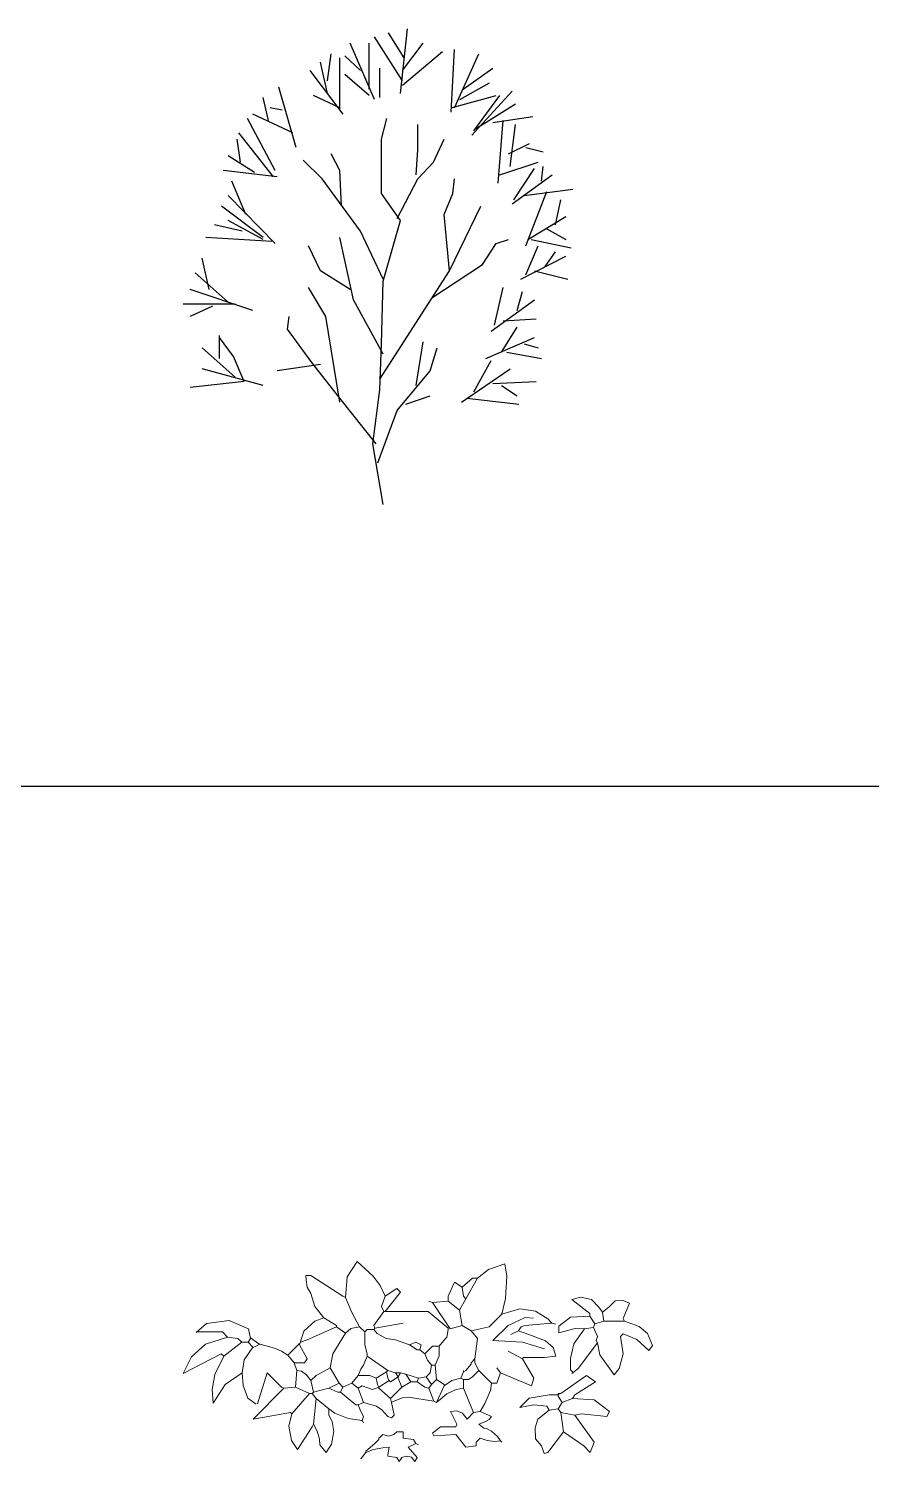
# Model space of a CAD drawing. Header units: millimetres. Extents: x 284148 to 331264, y 78716 to 101523.
# Drawn here: x 318891 to 322635, y 89466 to 95836 of the extents above; entities that cross this region are included whole.
import ezdxf

# ---------------------------------------------------------------- set-up
doc = ezdxf.new("R2010")
doc.units = ezdxf.units.MM
doc.layers.add('www.cad-blocks.net', color=7, linetype='Continuous')
doc.styles.get("Standard").update_dxf_attribs({"font": 'arial.ttf'})

# ---------------------------------------------------------------- blocks, each defined once
blk = doc.blocks.new('A$C79194B9B')
for points in [[(3866, 7312), (3990, 8462)], [(3402, 7200), (2969, 8203)], [(3309, 7386), (3309, 8203)], [(3897, 7535), (3402, 8314)], [(3928, 7943), (3649, 8388)], [(3897, 7720), (4268, 8203)], [(2567, 7535), (2629, 8017)], [(2784, 7015), (2784, 7943)], [(3155, 7720), (2876, 7980)], [(3897, 7460), (4608, 8054)], [(4763, 6978), (4825, 8092)], [(4825, 7052), (5258, 8017)], [(2845, 6941), (2258, 7720)], [(2567, 7312), (2443, 7868)], [(3309, 7275), (2876, 7646)], [(3495, 7238), (3495, 7757)], [(4980, 7386), (5505, 7757)], [(2010, 6347), (1701, 7423)], [(4918, 7200), (5444, 7497)], [(1516, 6830), (1423, 7238)], [(2784, 7052), (2320, 7275)], [(4763, 7052), (5567, 7275)], [(5134, 6570), (5846, 7349)], [(5165, 6644), (5629, 7275)], [(1948, 6607), (1237, 6941)], [(1763, 7015), (1546, 7052)], [(5196, 6681), (5907, 7127)], [(5505, 6792), (6216, 6903)], [(1639, 5938), (1144, 6867)], [(3557, 0), (3371, 1077), (3495, 2042), (3526, 2858), (3557, 3972), (3866, 5048), (3526, 5530), (3526, 6495), (3619, 6867)], [(4145, 5865), (4175, 6310), (4175, 6755)], [(5598, 5716), (5691, 6830)], [(5814, 6013), (5907, 6755)], [(1021, 6087), (959, 6495)], [(1608, 5827), (990, 6607)], [(3804, 5085), (4175, 5790), (4453, 6087), (4639, 6495)], [(5784, 6235), (6154, 6421)], [(1268, 5902), (804, 6198)], [(3557, 4009), (3155, 4862), (2474, 5790), (2134, 6124)], [(2814, 5308), (2784, 5938), (2629, 6235)], [(6093, 6347), (6402, 6273)], [(1670, 5827), (711, 5938)], [(5629, 5865), (6309, 6087)], [(5846, 5345), (6557, 5865)], [(5876, 5419), (6248, 5976)], [(6371, 5753), (6402, 6013)], [(1114, 5159), (866, 5753)], [(4732, 4157), (4639, 5159), (4794, 5530), (4825, 5790)], [(1639, 4640), (804, 5493)], [(6062, 5493), (6928, 5605)], [(6093, 4603), (6464, 5568)], [(6619, 4973), (6711, 5419)], [(1423, 4751), (681, 5308)], [(3495, 2227), (4732, 4157), (5289, 5308)], [(6124, 4714), (6804, 5122)], [(1052, 4862), (557, 4973)], [(1423, 4714), (804, 5048)], [(6464, 4900), (6804, 4714)], [(1578, 4677), (402, 4751)], [(2969, 3823), (2443, 4157), (2227, 4603)], [(3557, 2673), (3031, 3638), (2784, 4751)], [(4423, 3675), (5320, 4268), (5567, 4640), (5784, 4714)], [(6093, 4083), (6309, 4603)], [(6186, 4714), (6897, 4565)], [(464, 3823), (340, 4380)], [(6000, 4009), (6804, 4417)], [(6433, 4232), (6619, 4492)], [(804, 3600), (217, 4120)], [(6248, 4157), (6835, 4009)], [(1237, 3452), (124, 3823)], [(2784, 1819), (2536, 3341), (2227, 3860)], [(5536, 3192), (5691, 3860)], [(5474, 3081), (6248, 3638)], [(5938, 3452), (6031, 3786)], [(928, 3563), (309, 3563), (0, 3563)], [(526, 3527), (124, 3341)], [(3433, 1077), (2784, 1893), (2289, 2524), (1856, 3118), (1887, 3341)], [(5660, 2710), (5938, 3155)], [(5691, 3267), (6278, 3303)], [(649, 2598), (649, 3007)], [(1083, 2190), (1083, 2190), (897, 2635), (649, 2970)], [(4145, 2116), (4268, 2895)], [(5382, 2598), (6248, 2970)], [(6062, 2858), (6309, 2784)], [(928, 2265), (340, 2784)], [(3464, 743), (3804, 1671), (4392, 2376), (4515, 2784)], [(5165, 2005), (5474, 2562)], [(5752, 2710), (6371, 2598)], [(1423, 2116), (340, 2413)], [(2443, 2487), (1918, 2413), (1670, 2376)], [(4949, 1819), (5814, 2413)], [(1083, 2190), (124, 2079)], [(5505, 2153), (6278, 2190)], [(5660, 2116), (5938, 1930)], [(3959, 1782), (4392, 1930)], [(5041, 1893), (5969, 1782)]]:
    blk.add_lwpolyline(points)
at = {"width": 0.8, "flags": 9}
for tag in ['YSIZE', 'XSIZE']:
    blk.add_attdef(tag, (3557, 0), '', height=0.8, dxfattribs=at)
blk = doc.blocks.new('A$C369D164B')
at = {"xscale": 0.25, "yscale": 0.25, "zscale": 0.25}
blk.add_blockref('A$C79194B9B', (0, -0.1), dxfattribs=at)
blk = doc.blocks.new('A$C442149DB')
at = {"lineweight": 0}
for p, q in [((729.5, 820.3), (773.9, 888.8)), ((773.9, 888.8), (844.5, 823.1)), ((1307.4, 814.8), (1357, 853.2)), ((1357, 853.2), (1430.2, 877.8)), ((1430.2, 877.8), (1438.1, 823.1)), ((546.5, 806.6), (545.1, 825.6)), ((545.1, 825.6), (567.9, 825.6)), ((551.7, 773.7), (546.5, 806.6)), ((567.9, 745.9), (551.7, 773.7)), ((567.9, 825.6), (710.2, 734.5)), ((721.6, 728.8), (729.5, 820.3)), ((844.5, 823.1), (875.9, 782)), ((875.9, 782), (898.1, 734.5)), ((898.1, 734.5), (949.4, 768.7)), ((949.4, 768.7), (966.5, 751.6)), ((1205.6, 797.2), (1177.2, 734.5)), ((1239.8, 774.4), (1205.6, 797.2)), ((1239.8, 774.4), (1285.4, 814.3)), ((1239.8, 774.4), (1245.5, 734.5)), ((1256.9, 723.1), (1307.4, 814.8)), ((1285.4, 814.3), (1308.1, 814.3)), ((1438.1, 823.1), (1432.9, 724.4)), ((567.9, 745.9), (585, 689)), ((710.2, 734.5), (721.6, 728.8)), ((750.4, 661.4), (721.6, 728.8)), ((898.1, 734.5), (881.1, 689)), ((966.5, 751.6), (898.1, 666.2)), ((1108.8, 706.1), (1091.7, 711.8)), ((1177.2, 711.8), (1108.8, 706.1)), ((1108.8, 706.1), (1186.8, 589.1)), ((1177.2, 734.5), (1177.2, 711.8)), ((1177.2, 711.8), (1228.4, 671.9)), ((1256.9, 723.1), (1228.4, 671.9)), ((1245.5, 734.5), (1256.9, 723.1)), ((1432.9, 724.4), (1416.3, 654.8)), ((1767.7, 730.4), (1727, 720)), ((1727, 720), (1806.7, 657.4)), ((1814.8, 719.4), (1767.7, 730.4)), ((1846.6, 685.9), (1814.8, 719.4)), ((1919.4, 713.9), (1892.2, 685.9)), ((1950.8, 716.7), (1919.4, 713.9)), ((1983.3, 702.9), (1950.8, 716.7)), ((1983.3, 702.9), (1954.8, 634.6)), ((585, 689), (624.8, 637.7)), ((585.7, 623.1), (624.8, 637.7)), ((624.8, 637.7), (681.8, 603.6)), ((784.3, 597.9), (750.4, 661.4)), ((892.5, 666.2), (846.9, 603.6)), ((881.1, 689), (892.5, 666.2)), ((892.5, 666.2), (898.1, 666.2)), ((898.1, 666.2), (903.8, 666.2)), ((1088.3, 666.2), (903.8, 666.2)), ((1177.2, 592.2), (1088.3, 666.2)), ((1228.4, 671.9), (1239.8, 603.6)), ((1416.3, 654.8), (1359.4, 597.9)), ((1496, 677.6), (1416.3, 654.8)), ((1416.3, 654.8), (1416.3, 660.5)), ((1444.2, 604.6), (1520.6, 639.8)), ((1496, 677.6), (1566.2, 666.9)), ((1520.6, 639.8), (1556.5, 636.2)), ((1566.2, 666.9), (1621.1, 634)), ((1721.3, 640.3), (1670.1, 600.4)), ((1806.7, 646), (1721.3, 640.3)), ((1806.7, 657.4), (1806.7, 646)), ((1806.7, 646), (1829.5, 611.8)), ((1863.7, 663.1), (1846.6, 685.9)), ((1892.2, 685.9), (1863.7, 663.1)), ((1863.7, 663.1), (1869.4, 623.2)), ((104.1, 612.8), (58.2, 573.4)), ((60, 575.1), (175, 575.1)), ((204.2, 625.9), (104.1, 612.8)), ((175, 575.1), (197.8, 552.3)), ((290.7, 589.6), (204.2, 625.9)), ((290.7, 589.6), (300.3, 546.6)), ((516.7, 518.2), (536, 579.3)), ((536, 579.3), (585.7, 623.1)), ((681.8, 597.9), (550.8, 540.9)), ((681.8, 603.6), (681.8, 597.9)), ((681.8, 597.9), (721.6, 569.4)), ((721.6, 569.4), (745.2, 590.2)), ((745.2, 590.2), (784.3, 597.9)), ((784.3, 597.9), (807, 575.1)), ((818.4, 586.5), (807, 575.1)), ((807, 575.1), (807, 518.2)), ((846.9, 586.5), (818.4, 586.5)), ((846.9, 603.6), (852.6, 592.2)), ((852.6, 592.2), (846.9, 586.5)), ((862.8, 568.3), (846.9, 586.5)), ((852.6, 592.2), (977.9, 615)), ((1177.2, 586.5), (1171.5, 552.3)), ((1177.2, 586.5), (1177.2, 592.2)), ((1239.8, 603.6), (1186.8, 589.1)), ((1279.6, 580.8), (1239.8, 603.6)), ((1359.4, 597.9), (1279.6, 580.8)), ((1279.6, 580.8), (1308.1, 546.6)), ((1375.8, 536.7), (1444.2, 604.6)), ((1490.3, 580.8), (1456.2, 563.7)), ((1501.7, 597.9), (1490.3, 580.8)), ((1490.3, 580.8), (1535.9, 563.7)), ((1518.8, 603.6), (1501.7, 597.9)), ((1638.4, 615), (1518.8, 603.6)), ((1621.1, 634), (1638.4, 615)), ((1638.4, 615), (1655.5, 609.3)), ((1670.1, 600.4), (1670.1, 572)), ((1741.6, 590.7), (1670.1, 572)), ((1784, 589.1), (1736.4, 522.2)), ((1784, 589.1), (1741.6, 590.7)), ((1823.8, 594.8), (1784, 589.1)), ((1829.5, 611.8), (1823.8, 594.8)), ((1823.8, 594.8), (1840.9, 554.9)), ((1869.4, 623.2), (1829.5, 611.8)), ((1869.4, 623.2), (1960.5, 623.2)), ((1954.8, 634.6), (1960.5, 623.2)), ((2026.6, 598.9), (1960.5, 623.2)), ((2063.2, 568.8), (2026.6, 598.9)), ((37.4, 464.1), (99.9, 521)), ((99.9, 521), (197.8, 552.3)), ((260.4, 529.5), (180.7, 466.9)), ((197.8, 552.3), (243.3, 546.6)), ((243.3, 546.6), (260.4, 529.5)), ((260.4, 529.5), (288.9, 529.5)), ((300.3, 546.6), (288.9, 529.5)), ((311.7, 506.8), (288.9, 529.5)), ((336.8, 522.3), (299.2, 548.6)), ((340.6, 521.3), (311.7, 506.8)), ((405.9, 503.6), (336.8, 522.3)), ((516.7, 523.9), (465.4, 472.6)), ((516.7, 523.9), (516.7, 518.2)), ((516.7, 518.2), (550.8, 455.5)), ((550.8, 540.9), (522.3, 529.5)), ((721.6, 569.4), (664.7, 478.3)), ((807, 518.2), (818.4, 478.3)), ((902.1, 546.4), (862.8, 568.3)), ((943.7, 540.9), (902.1, 546.4)), ((943.7, 540.9), (1006.3, 518.2)), ((1006.3, 518.2), (1034.8, 529.5)), ((1006.3, 518.2), (1040.5, 495.4)), ((1034.8, 529.5), (1057.6, 518.2)), ((1057.6, 518.2), (1051.9, 495.4)), ((1108.8, 512.5), (1074.7, 478.3)), ((1137.3, 512.5), (1108.8, 512.5)), ((1165.8, 546.6), (1137.3, 512.5)), ((1137.3, 512.5), (1137.4, 469.7)), ((1171.5, 552.3), (1165.8, 546.6)), ((1296.7, 455.5), (1308.1, 546.6)), ((1507.9, 529.4), (1375.8, 536.7)), ((1605.2, 500.3), (1507.9, 529.4)), ((1535.9, 563.7), (1609.9, 535.2)), ((1609.9, 535.2), (1644.1, 506.8)), ((1736.4, 522.2), (1720.7, 456.5)), ((1840.9, 526.4), (1755.5, 412.5)), ((1840.9, 554.9), (1835.2, 537.8)), ((1835.2, 537.8), (1840.9, 526.4)), ((1840.9, 526.4), (1851.4, 472.9)), ((1954.8, 566.3), (1943.4, 554.9)), ((1956, 478.4), (1943.4, 554.9)), ((1954.8, 566.3), (2016.1, 541.4)), ((2016.1, 541.4), (2068.7, 492.3)), ((2085.8, 515), (2063.2, 568.8)), ((2068.7, 492.3), (2085.8, 515)), ((169.3, 478.3), (0, 390.3)), ((38.3, 466.9), (0, 390.3)), ((180.7, 466.9), (141.7, 385.5)), ((180.7, 466.9), (169.3, 478.3)), ((262.7, 394.2), (272, 451.1)), ((272, 451.1), (310.7, 508)), ((436.9, 489.7), (405.9, 503.6)), ((465.4, 472.6), (436.9, 489.7)), ((465.4, 472.6), (493.9, 438.4)), ((550.8, 455.5), (539.4, 438.4)), ((664.7, 478.3), (653.3, 415.7)), ((818.4, 466.9), (801.3, 427.1)), ((818.4, 478.3), (818.4, 466.9)), ((818.4, 466.9), (909.5, 404.3)), ((1040.5, 495.4), (1051.9, 495.4)), ((1051.9, 495.4), (1074.7, 478.3)), ((1074.7, 478.3), (1086.1, 449.8)), ((1086.1, 449.8), (1103.1, 427.1)), ((1137.4, 469.7), (1120.2, 427.1)), ((1296.7, 455.5), (1279.6, 438.4)), ((1296.7, 455.5), (1296.7, 438.4)), ((1507.4, 455.5), (1444.8, 489.7)), ((1507.4, 455.5), (1513.1, 461.2)), ((1507.4, 455.5), (1558.7, 370.1)), ((1513.1, 461.2), (1604.2, 461.2)), ((1604.2, 461.2), (1655.5, 466.9)), ((1655.5, 466.9), (1644.1, 506.8)), ((1720.7, 456.5), (1721.3, 406.9)), ((1851.4, 472.9), (1914.9, 384.1)), ((1937.7, 412.5), (1956, 478.4)), ((141.7, 385.5), (129.1, 319.9)), ((187.6, 341.8), (262.7, 394.2)), ((262.7, 394.2), (266.8, 337.4)), ((330.6, 255.6), (374.3, 392.9)), ((374.3, 392.9), (436.9, 330.3)), ((539.4, 438.4), (493.9, 438.4)), ((493.9, 438.4), (505.3, 404.3)), ((505.3, 404.3), (499.6, 330.3)), ((525.5, 401.2), (505.3, 404.3)), ((549.1, 384.8), (525.5, 401.2)), ((567.9, 358.7), (549.1, 384.8)), ((653.3, 415.7), (590.7, 381.5)), ((653.3, 415.7), (693.2, 347.3)), ((790, 410), (778.6, 381.5)), ((801.3, 427.1), (790, 410)), ((903.8, 398.6), (858.3, 370.1)), ((909.5, 404.3), (903.8, 398.6)), ((903.8, 398.6), (909.5, 370.1)), ((909.5, 404.3), (943.7, 392.9)), ((943.7, 392.9), (955.1, 375.8)), ((943.7, 392.9), (966.5, 392.9)), ((966.5, 392.9), (955.1, 375.8)), ((966.5, 392.9), (989.2, 387.2)), ((989.2, 387.2), (1012, 353)), ((989.2, 387.2), (1046.2, 370.1)), ((1097.4, 392.9), (1080.4, 375.8)), ((1103.1, 427.1), (1097.4, 392.9)), ((1103.1, 427.1), (1120.2, 427.1)), ((1120.2, 427.1), (1125.9, 364.4)), ((1245.5, 398.6), (1234.1, 370.1)), ((1245.5, 404.3), (1245.5, 398.6)), ((1256.9, 404.3), (1245.5, 398.6)), ((1279.6, 432.7), (1256.9, 404.3)), ((1279.6, 438.4), (1279.6, 432.7)), ((1313.8, 404.3), (1285.4, 375.8)), ((1296.7, 438.4), (1313.8, 404.3)), ((1313.8, 404.3), (1370.8, 347.3)), ((1410.6, 392.9), (1393.5, 415.7)), ((1410.6, 392.9), (1393.5, 347.3)), ((1410.6, 392.9), (1547.3, 336)), ((1721.3, 406.9), (1732.7, 395.5)), ((1732.7, 395.5), (1727, 389.8)), ((1755.5, 412.5), (1732.7, 395.5)), ((1914.9, 384.1), (1937.7, 412.5)), ((129.1, 319.9), (133.3, 258.7)), ((133.3, 258.7), (187.6, 341.8)), ((266.8, 337.4), (287.7, 280.6)), ((448.3, 324.6), (310.9, 187.1)), ((436.9, 330.3), (448.3, 324.6)), ((499.6, 330.3), (448.3, 324.6)), ((499.6, 330.3), (562.2, 301.8)), ((590.7, 381.5), (567.9, 358.7)), ((567.9, 358.7), (579.3, 307.5)), ((647.6, 324.6), (579.3, 307.5)), ((693.2, 347.3), (647.6, 324.6)), ((647.6, 324.6), (687.5, 307.5)), ((693.2, 347.3), (710.2, 330.3)), ((710.2, 330.3), (698.8, 307.5)), ((750.1, 347.3), (710.2, 330.3)), ((778.6, 381.5), (750.1, 347.3)), ((750.1, 347.3), (778.6, 324.6)), ((778.6, 381.5), (829.8, 381.5)), ((795.7, 336), (778.6, 324.6)), ((778.6, 324.6), (801.3, 261.9)), ((841.2, 318.9), (795.7, 336)), ((829.8, 381.5), (858.3, 370.1)), ((869.7, 330.3), (841.2, 318.9)), ((858.3, 370.1), (864, 341.6)), ((864, 341.6), (869.7, 330.3)), ((915.2, 358.7), (869.7, 330.3)), ((869.7, 330.3), (869.7, 324.6)), ((869.7, 324.6), (920.9, 279)), ((909.5, 370.1), (915.2, 358.7)), ((920.9, 353), (915.2, 358.7)), ((955.1, 375.8), (920.9, 353)), ((972.2, 330.3), (920.9, 279)), ((955.1, 375.8), (955.1, 370.1)), ((955.1, 370.1), (972.2, 330.3)), ((1012, 353), (972.2, 330.3)), ((1012, 353), (1040.5, 353)), ((1046.2, 370.1), (1040.5, 353)), ((1040.5, 353), (1074.7, 330.3)), ((1080.4, 375.8), (1046.2, 370.1)), ((1074.7, 330.3), (1091.7, 324.6)), ((1080.4, 375.8), (1103.1, 341.6)), ((1103.1, 341.6), (1091.7, 324.6)), ((1091.7, 324.6), (1114.5, 267.6)), ((1125.9, 364.4), (1103.1, 341.6)), ((1125.9, 364.4), (1160.1, 341.6)), ((1160.1, 336), (1125.9, 261.9)), ((1194.2, 358.7), (1160.1, 336)), ((1160.1, 341.6), (1160.1, 336)), ((1171.9, 300.4), (1213.7, 319)), ((1234.1, 370.1), (1194.2, 358.7)), ((1213.7, 319), (1245.5, 324.6)), ((1234.1, 370.1), (1245.5, 364.4)), ((1245.5, 364.4), (1245.5, 324.6)), ((1268.3, 364.4), (1245.5, 364.4)), ((1245.5, 324.6), (1291, 216.4)), ((1285.4, 375.8), (1268.3, 364.4)), ((1366.4, 314.6), (1370.8, 347.3)), ((1393.5, 347.3), (1370.8, 347.3)), ((1547.3, 336), (1558.7, 370.1)), ((1792.1, 381.5), (1678.2, 301.8)), ((1832, 353), (1740.9, 296.1)), ((1792.1, 381.5), (1832, 353)), ((287.7, 280.6), (325.2, 254.3)), ((562.2, 301.8), (482.5, 210.7)), ((562.2, 301.8), (573.6, 301.8)), ((579.3, 307.5), (573.6, 301.8)), ((573.6, 301.8), (590.7, 279)), ((590.7, 279), (579.3, 165.1)), ((590.7, 279), (647.6, 233.5)), ((687.5, 307.5), (698.8, 307.5)), ((698.8, 307.5), (767.2, 250.5)), ((801.3, 261.9), (778.6, 250.5)), ((859.1, 244.8), (801.3, 261.9)), ((920.9, 279), (926.6, 261.9)), ((974.8, 282.5), (926.2, 263.2)), ((926.6, 261.9), (938, 205)), ((1000.6, 284.7), (974.8, 282.5)), ((1114.5, 267.6), (1000.6, 284.7)), ((1114.5, 267.6), (1125.9, 261.9)), ((1125.9, 261.9), (1171.9, 300.4)), ((1319.5, 222.1), (1341.3, 257.7)), ((1341.3, 257.7), (1366.4, 314.6)), ((1495.6, 239.6), (1537.5, 280.7)), ((1537.5, 280.7), (1627, 296.1)), ((1666.8, 296.1), (1627, 296.1)), ((1672.5, 301.8), (1666.8, 296.1)), ((1666.8, 301.8), (1666.8, 296.1)), ((1666.8, 301.8), (1672.5, 301.8)), ((1666.8, 296.1), (1666.8, 290.4)), ((1666.8, 290.4), (1683.9, 261.9)), ((1683.9, 261.9), (1666.8, 233.5)), ((1672.5, 301.8), (1678.2, 301.8)), ((1729.5, 279), (1683.9, 261.9)), ((1740.9, 296.1), (1729.5, 279)), ((1729.5, 279), (1826.3, 273.3)), ((1826.3, 273.3), (1894.6, 222.1)), ((310.9, 187.1), (476.8, 216.4)), ((470, 156.2), (482.5, 210.7)), ((476.8, 216.4), (482.5, 210.7)), ((647.6, 233.5), (674.2, 214.3)), ((647.6, 233.5), (647.6, 227.8)), ((647.6, 205), (647.6, 227.8)), ((662.6, 177.6), (647.6, 205)), ((674.2, 214.3), (733.6, 190.8)), ((767.2, 250.5), (778.6, 250.5)), ((778.6, 250.5), (790, 222.1)), ((790, 222.1), (801.3, 199.3)), ((801.3, 199.3), (795.7, 182.2)), ((882.4, 229.5), (859.1, 244.8)), ((909.5, 199.3), (882.4, 229.5)), ((926.6, 193.6), (909.5, 199.3)), ((938, 205), (926.6, 193.6)), ((1215.8, 224.8), (1188.5, 222.1)), ((1188.5, 222.1), (1217, 165.1)), ((1242, 213.8), (1215.8, 224.8)), ((1262.6, 187.9), (1242, 213.8)), ((1291, 216.4), (1262.6, 187.9)), ((1319.5, 222.1), (1291, 216.4)), ((1319.5, 222.1), (1370.8, 199.3)), ((1360.2, 186.4), (1370.8, 199.3)), ((1558.7, 250.5), (1495.6, 239.6)), ((1558.7, 250.5), (1615.6, 244.8)), ((1627, 227.8), (1575.7, 187.9)), ((1615.6, 244.8), (1627, 227.8)), ((1666.8, 233.5), (1627, 227.8)), ((1666.8, 233.5), (1678.2, 216.4)), ((1678.2, 216.4), (1689.6, 131)), ((1678.2, 216.4), (1740.9, 205)), ((1769.3, 210.7), (1740.9, 205)), ((1740.9, 205), (1826.3, 85.4)), ((1883.2, 199.3), (1769.3, 210.7)), ((1894.6, 222.1), (1883.2, 199.3)), ((481.7, 93), (470, 156.2)), ((573.6, 153.7), (508.5, 53.2)), ((579.3, 165.1), (573.6, 153.7)), ((579.3, 165.1), (596.4, 134.8)), ((596.4, 134.8), (606.2, 98.1)), ((659.7, 75.7), (669.4, 132.7)), ((669.4, 132.7), (662.6, 177.6)), ((733.6, 190.8), (795.7, 182.2)), ((790, 182.2), (795.7, 182.2)), ((795.7, 182.2), (801.3, 170.8)), ((936.9, 119.5), (949.4, 131)), ((949.4, 131), (977.9, 131)), ((977.9, 131), (977.9, 102.5)), ((1143, 153.7), (1108.8, 125.3)), ((1211.3, 153.7), (1143, 153.7)), ((1217, 165.1), (1211.3, 153.7)), ((1313.8, 165.1), (1340.3, 175.5)), ((1336.6, 148.1), (1313.8, 165.1)), ((1347.6, 145.9), (1336.6, 148.1)), ((1340.3, 175.5), (1360.2, 186.4)), ((1370.6, 133.9), (1347.6, 145.9)), ((1396.8, 110.8), (1370.6, 133.9)), ((1575.7, 187.9), (1563.6, 149.2)), ((1563.6, 149.2), (1566.2, 99.9)), ((1689.6, 131), (1621.3, 39.9)), ((1689.6, 131), (1780.7, 68.3)), ((508.5, 53.2), (481.7, 93)), ((606.2, 98.1), (607.8, 74)), ((636.2, 39.9), (607.8, 74)), ((636.2, 39.9), (659.7, 75.7)), ((852.6, 79.7), (812.7, 45.6)), ((869.7, 96.8), (852.6, 79.7)), ((875.4, 108.2), (869.7, 102.5)), ((869.7, 102.5), (869.7, 96.8)), ((875.4, 108.2), (886.8, 119.6)), ((886.8, 119.6), (914.5, 112.4)), ((914.5, 112.4), (936.9, 119.5)), ((977.9, 102.5), (1023.4, 96.8)), ((1034.8, 79.7), (1000.6, 62.6)), ((1023.4, 96.8), (1034.8, 79.7)), ((1046.2, 74), (1034.8, 79.7)), ((1108.8, 125.3), (1114.5, 113.9)), ((1211.3, 119.6), (1114.5, 113.9)), ((1256.9, 62.6), (1211.3, 119.6)), ((1302.4, 68.3), (1256.9, 62.6)), ((1302.4, 85.4), (1319.5, 102.5)), ((1302.4, 68.3), (1302.4, 85.4)), ((1319.5, 102.5), (1350.8, 92.2)), ((1350.8, 92.2), (1384.2, 88.9)), ((1384.2, 88.9), (1410.6, 91.1)), ((1410.6, 91.1), (1396.8, 110.8)), ((1410.6, 91.1), (1416.3, 85.4)), ((1566.2, 99.9), (1592.8, 68.3)), ((1592.8, 68.3), (1604.2, 34.2)), ((1780.7, 68.3), (1809.2, 39.9)), ((1826.3, 85.4), (1809.2, 39.9)), ((812.7, 39.9), (790, 11.4)), ((812.7, 39.9), (846.4, 53.3)), ((812.7, 45.6), (812.7, 39.9)), ((846.4, 53.3), (888.2, 59.4)), ((888.2, 59.4), (915.2, 62.6)), ((915.2, 62.6), (909.5, 28.5)), ((909.5, 28.5), (909.5, 22.8)), ((909.5, 22.8), (949.4, 17.1)), ((949.4, 17.1), (960.8, 0)), ((960.8, 0), (971.9, 16.6)), ((971.9, 16.6), (991.4, 22.7)), ((991.4, 22.7), (1014.7, 18.6)), ((1000.6, 62.6), (1040.5, 17.1)), ((1014.7, 18.6), (1029.1, 0)), ((1040.5, 17.1), (1029.1, 0)), ((1621.3, 39.9), (1604.2, 34.2))]:
    blk.add_line(p, q, dxfattribs=at)
blk = doc.blocks.new('FORMAT')
at = {"color": 155, "true_color": 0x546d8e}
blk.add_line((287877.4, 92468.1), (331264, 92468.1), dxfattribs=at)

msp = doc.modelspace()

# ---------------------------------------------------------------- block references
for name, p in [('A$C369D164B', (319577.2, 93720.2)), ('A$C442149DB', (319577.2, 89466.3))]:
    msp.add_blockref(name, p)
at = {"layer": 'www.cad-blocks.net'}
msp.add_blockref('FORMAT', (0, 0), dxfattribs=at)

doc.saveas('drawing.dxf')
